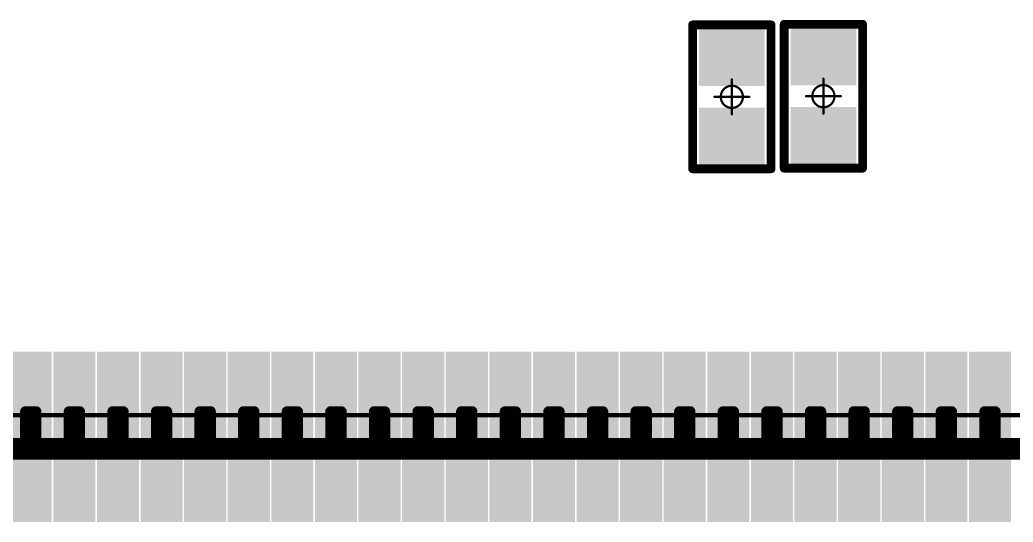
# Model space of a CAD drawing. Header units: millimetres. Extents: x 19.13 to 23.12, y 5.07 to 8.34.
# Drawn here: x 20.6836 to 21.1321, y 6.6005 to 6.8271 of the extents above; entities that cross this region are included whole.
import ezdxf

# ---------------------------------------------------------------- set-up
doc = ezdxf.new("R2010")
doc.units = ezdxf.units.MM
doc.header["$MEASUREMENT"] = 0
for name, color, linetype in [('Mechanical10', 56, 'Continuous'), ('Mechanical15', 56, 'Continuous'), ('TopLayer', 1, 'Continuous'), ('TopOverlay', 2, 'Continuous'), ('TopPaste', 8, 'Continuous'), ('TopSolder', 216, 'Continuous')]:
    doc.layers.add(name, color=color, linetype=linetype)

# ---------------------------------------------------------------- blocks, each defined once
blk = doc.blocks.new('CON_MINIPEX_075_SMT_RA_M2_KEYM_B_B_104')
at = {"layer": 'Mechanical15', "const_width": 0.00197}
blk.add_lwpolyline([(0.43504, 1.40551), (0.43504, -1.62205)], dxfattribs=at)
blk = doc.blocks.new('R0402_456')
at = {"layer": 'Mechanical15'}
for points, const_width in [([(0.005, 0, 1), (-0.005, 0, 1)], 0.001), ([(-0.00025, 0.00787, 1), (0.00025, 0.00787, 1)], 0.0005), ([(-0.00812, 0, 1), (-0.00762, 0, 1)], 0.0005), ([(-0.00525, 0, 1), (-0.00475, 0, 1)], 0.0005), ([(0.00475, 0, 1), (0.00525, 0, 1)], 0.0005), ([(0.00762, 0, 1), (0.00812, 0, 1)], 0.0005), ([(-0.00025, -0.00787, 1), (0.00025, -0.00787, 1)], 0.0005)]:
    blk.add_lwpolyline(points, format="xyb", close=True, dxfattribs=dict(at, const_width=const_width))
at = {"layer": 'Mechanical15', "const_width": 0.001}
for points in [[(0, 0.00787), (0, -0.00787)], [(-0.00787, 0), (0.00787, 0)]]:
    blk.add_lwpolyline(points, dxfattribs=at)
at = {"layer": 'TopLayer'}
for points in [[(-0.02657, -0.01082), (-0.00886, -0.01082), (-0.02657, 0.01083), (-0.00886, 0.01083)], [(0.00886, -0.01083), (0.02657, -0.01083), (0.00886, 0.01083), (0.02657, 0.01083)]]:
    blk.add_solid(points, dxfattribs=at)
at = {"layer": 'TopOverlay', "const_width": 0.00394}
for points in [[(-0.03248, 0.01772), (0.03248, 0.01772)], [(-0.03248, 0.01772), (-0.03248, -0.01772)], [(0.03248, 0.01772), (0.03248, -0.01772)], [(-0.03248, -0.01772), (0.03248, -0.01772)]]:
    blk.add_lwpolyline(points, dxfattribs=at)
at = {"layer": 'TopOverlay', "const_width": 0.00197}
for points in [[(-0.03346, 0.01772, 1), (-0.0315, 0.01772, 1)], [(-0.03346, 0.01772, 1), (-0.0315, 0.01772, 1)], [(0.0315, 0.01772, 1), (0.03346, 0.01772, 1)], [(0.0315, 0.01772, 1), (0.03346, 0.01772, 1)], [(-0.03346, -0.01772, 1), (-0.0315, -0.01772, 1)], [(-0.03346, -0.01772, 1), (-0.0315, -0.01772, 1)], [(0.0315, -0.01772, 1), (0.03346, -0.01772, 1)], [(0.0315, -0.01772, 1), (0.03346, -0.01772, 1)]]:
    blk.add_lwpolyline(points, format="xyb", close=True, dxfattribs=at)
at = {"layer": 'TopPaste'}
for points in [[(-0.02657, -0.01082), (-0.00886, -0.01082), (-0.02657, 0.01083), (-0.00886, 0.01083)], [(0.00886, -0.01083), (0.02657, -0.01083), (0.00886, 0.01083), (0.02657, 0.01083)]]:
    blk.add_solid(points, dxfattribs=at)
at = {"layer": 'TopSolder'}
for points in [[(-0.03057, -0.01482), (-0.00486, -0.01482), (-0.03057, 0.01483), (-0.00486, 0.01483)], [(0.00486, -0.01483), (0.03057, -0.01483), (0.00486, 0.01483), (0.03057, 0.01483)]]:
    blk.add_solid(points, dxfattribs=at)
blk = doc.blocks.new('R0402_457')
at = {"layer": 'Mechanical15'}
for points, const_width in [([(0.005, 0, 1), (-0.005, 0, 1)], 0.001), ([(-0.00025, 0.00787, 1), (0.00025, 0.00787, 1)], 0.0005), ([(-0.00812, 0, 1), (-0.00762, 0, 1)], 0.0005), ([(-0.00525, 0, 1), (-0.00475, 0, 1)], 0.0005), ([(0.00475, 0, 1), (0.00525, 0, 1)], 0.0005), ([(0.00762, 0, 1), (0.00812, 0, 1)], 0.0005), ([(-0.00025, -0.00787, 1), (0.00025, -0.00787, 1)], 0.0005)]:
    blk.add_lwpolyline(points, format="xyb", close=True, dxfattribs=dict(at, const_width=const_width))
at = {"layer": 'Mechanical15', "const_width": 0.001}
for points in [[(0, 0.00787), (0, -0.00787)], [(-0.00787, 0), (0.00787, 0)]]:
    blk.add_lwpolyline(points, dxfattribs=at)
at = {"layer": 'TopLayer'}
for points in [[(-0.02657, -0.01082), (-0.00886, -0.01082), (-0.02657, 0.01083), (-0.00886, 0.01083)], [(0.00886, -0.01083), (0.02657, -0.01083), (0.00886, 0.01083), (0.02657, 0.01083)]]:
    blk.add_solid(points, dxfattribs=at)
at = {"layer": 'TopOverlay', "const_width": 0.00394}
for points in [[(-0.03248, 0.01772), (0.03248, 0.01772)], [(-0.03248, 0.01772), (-0.03248, -0.01772)], [(0.03248, 0.01772), (0.03248, -0.01772)], [(-0.03248, -0.01772), (0.03248, -0.01772)]]:
    blk.add_lwpolyline(points, dxfattribs=at)
at = {"layer": 'TopOverlay', "const_width": 0.00197}
for points in [[(-0.03346, 0.01772, 1), (-0.0315, 0.01772, 1)], [(-0.03346, 0.01772, 1), (-0.0315, 0.01772, 1)], [(0.0315, 0.01772, 1), (0.03346, 0.01772, 1)], [(0.0315, 0.01772, 1), (0.03346, 0.01772, 1)], [(-0.03346, -0.01772, 1), (-0.0315, -0.01772, 1)], [(-0.03346, -0.01772, 1), (-0.0315, -0.01772, 1)], [(0.0315, -0.01772, 1), (0.03346, -0.01772, 1)], [(0.0315, -0.01772, 1), (0.03346, -0.01772, 1)]]:
    blk.add_lwpolyline(points, format="xyb", close=True, dxfattribs=at)
at = {"layer": 'TopPaste'}
for points in [[(-0.02657, -0.01082), (-0.00886, -0.01082), (-0.02657, 0.01083), (-0.00886, 0.01083)], [(0.00886, -0.01083), (0.02657, -0.01083), (0.00886, 0.01083), (0.02657, 0.01083)]]:
    blk.add_solid(points, dxfattribs=at)
at = {"layer": 'TopSolder'}
for points in [[(-0.03057, -0.01482), (-0.00486, -0.01482), (-0.03057, 0.01483), (-0.00486, 0.01483)], [(0.00486, -0.01483), (0.03057, -0.01483), (0.00486, 0.01483), (0.03057, 0.01483)]]:
    blk.add_solid(points, dxfattribs=at)
blk = doc.blocks.new('CON_SODIMM_260_SMT_RA_F_P005_484')
at = {"layer": 'Mechanical10', "const_width": 0.00491}
for points in [[(1.32874, 0.00197), (-1.32874, 0.00197)], [(-0.09587, 0.00197), (-0.09587, -0.01732)], [(-0.09114, 0.00197), (-0.09114, -0.01732)], [(-0.07618, 0.00197), (-0.07618, -0.01732)], [(-0.07146, 0.00197), (-0.07146, -0.01732)], [(-0.0565, 0.00197), (-0.0565, -0.01732)], [(-0.05177, 0.00197), (-0.05177, -0.01732)], [(-0.03681, 0.00197), (-0.03681, -0.01732)], [(-0.03209, 0.00197), (-0.03209, -0.01732)], [(-0.01713, 0.00197), (-0.01713, -0.01732)], [(-0.0124, 0.00197), (-0.0124, -0.01732)], [(0.00256, 0.00197), (0.00256, -0.01732)], [(0.00728, 0.00197), (0.00728, -0.01732)], [(0.02224, 0.00197), (0.02224, -0.01732)], [(0.02697, 0.00197), (0.02697, -0.01732)], [(0.04193, 0.00197), (0.04193, -0.01732)], [(0.04665, 0.00197), (0.04665, -0.01732)], [(0.06161, 0.00197), (0.06161, -0.01732)], [(0.06634, 0.00197), (0.06634, -0.01732)], [(0.0813, 0.00197), (0.0813, -0.01732)], [(0.08602, 0.00197), (0.08602, -0.01732)], [(0.10098, 0.00197), (0.10098, -0.01732)], [(0.10571, 0.00197), (0.10571, -0.01732)], [(0.12067, 0.00197), (0.12067, -0.01732)], [(0.12539, 0.00197), (0.12539, -0.01732)], [(0.14035, 0.00197), (0.14035, -0.01732)], [(0.14508, 0.00197), (0.14508, -0.01732)], [(0.16004, 0.00197), (0.16004, -0.01732)], [(0.16476, 0.00197), (0.16476, -0.01732)], [(0.17972, 0.00197), (0.17972, -0.01732)], [(0.18445, 0.00197), (0.18445, -0.01732)], [(0.19941, 0.00197), (0.19941, -0.01732)], [(0.20413, 0.00197), (0.20413, -0.01732)], [(0.21909, 0.00197), (0.21909, -0.01732)], [(0.22382, 0.00197), (0.22382, -0.01732)], [(0.23878, 0.00197), (0.23878, -0.01732)], [(0.2435, 0.00197), (0.2435, -0.01732)], [(0.25846, 0.00197), (0.25846, -0.01732)], [(0.26319, 0.00197), (0.26319, -0.01732)], [(0.27815, 0.00197), (0.27815, -0.01732)], [(0.28287, 0.00197), (0.28287, -0.01732)], [(0.29783, 0.00197), (0.29783, -0.01732)], [(0.30256, 0.00197), (0.30256, -0.01732)], [(0.31752, 0.00197), (0.31752, -0.01732)], [(0.32224, 0.00197), (0.32224, -0.01732)], [(0.3372, 0.00197), (0.3372, -0.01732)], [(0.34193, 0.00197), (0.34193, -0.01732)], [(1.32472, -0.00295), (-1.32472, -0.00295)], [(-0.09114, -0.01732), (-0.09587, -0.01732)], [(-0.07146, -0.01732), (-0.07618, -0.01732)], [(-0.05177, -0.01732), (-0.0565, -0.01732)], [(-0.03209, -0.01732), (-0.03681, -0.01732)], [(-0.0124, -0.01732), (-0.01713, -0.01732)], [(0.00728, -0.01732), (0.00256, -0.01732)], [(0.02697, -0.01732), (0.02224, -0.01732)], [(0.04665, -0.01732), (0.04193, -0.01732)], [(0.06634, -0.01732), (0.06161, -0.01732)], [(0.08602, -0.01732), (0.0813, -0.01732)], [(0.10571, -0.01732), (0.10098, -0.01732)], [(0.12539, -0.01732), (0.12067, -0.01732)], [(0.14508, -0.01732), (0.14035, -0.01732)], [(0.16476, -0.01732), (0.16004, -0.01732)], [(0.18445, -0.01732), (0.17972, -0.01732)], [(0.20413, -0.01732), (0.19941, -0.01732)], [(0.22382, -0.01732), (0.21909, -0.01732)], [(0.2435, -0.01732), (0.23878, -0.01732)], [(0.26319, -0.01732), (0.25846, -0.01732)], [(0.28287, -0.01732), (0.27815, -0.01732)], [(0.30256, -0.01732), (0.29783, -0.01732)], [(0.32224, -0.01732), (0.31752, -0.01732)], [(0.34193, -0.01732), (0.3372, -0.01732)]]:
    blk.add_lwpolyline(points, dxfattribs=at)
at = {"layer": 'Mechanical10', "const_width": 0.00246}
for points in [[(-0.09709, 0.00197, 1), (-0.09464, 0.00197, 1)], [(-0.09237, 0.00197, 1), (-0.08991, 0.00197, 1)], [(-0.07741, 0.00197, 1), (-0.07495, 0.00197, 1)], [(-0.07268, 0.00197, 1), (-0.07023, 0.00197, 1)], [(-0.05772, 0.00197, 1), (-0.05527, 0.00197, 1)], [(-0.053, 0.00197, 1), (-0.05054, 0.00197, 1)], [(-0.03804, 0.00197, 1), (-0.03558, 0.00197, 1)], [(-0.03331, 0.00197, 1), (-0.03086, 0.00197, 1)], [(-0.01835, 0.00197, 1), (-0.0159, 0.00197, 1)], [(-0.01363, 0.00197, 1), (-0.01117, 0.00197, 1)], [(0.00133, 0.00197, 1), (0.00379, 0.00197, 1)], [(0.00606, 0.00197, 1), (0.00851, 0.00197, 1)], [(0.02102, 0.00197, 1), (0.02347, 0.00197, 1)], [(0.02574, 0.00197, 1), (0.0282, 0.00197, 1)], [(0.0407, 0.00197, 1), (0.04316, 0.00197, 1)], [(0.04543, 0.00197, 1), (0.04788, 0.00197, 1)], [(0.06039, 0.00197, 1), (0.06284, 0.00197, 1)], [(0.06511, 0.00197, 1), (0.06757, 0.00197, 1)], [(0.08007, 0.00197, 1), (0.08253, 0.00197, 1)], [(0.0848, 0.00197, 1), (0.08725, 0.00197, 1)], [(0.09976, 0.00197, 1), (0.10221, 0.00197, 1)], [(0.10448, 0.00197, 1), (0.10694, 0.00197, 1)], [(0.11944, 0.00197, 1), (0.1219, 0.00197, 1)], [(0.12417, 0.00197, 1), (0.12662, 0.00197, 1)], [(0.13913, 0.00197, 1), (0.14158, 0.00197, 1)], [(0.14385, 0.00197, 1), (0.14631, 0.00197, 1)], [(0.15881, 0.00197, 1), (0.16127, 0.00197, 1)], [(0.16354, 0.00197, 1), (0.16599, 0.00197, 1)], [(0.1785, 0.00197, 1), (0.18095, 0.00197, 1)], [(0.18322, 0.00197, 1), (0.18568, 0.00197, 1)], [(0.19818, 0.00197, 1), (0.20064, 0.00197, 1)], [(0.20291, 0.00197, 1), (0.20536, 0.00197, 1)], [(0.21787, 0.00197, 1), (0.22032, 0.00197, 1)], [(0.22259, 0.00197, 1), (0.22505, 0.00197, 1)], [(0.23755, 0.00197, 1), (0.24001, 0.00197, 1)], [(0.24228, 0.00197, 1), (0.24473, 0.00197, 1)], [(0.25724, 0.00197, 1), (0.25969, 0.00197, 1)], [(0.26196, 0.00197, 1), (0.26442, 0.00197, 1)], [(0.27692, 0.00197, 1), (0.27938, 0.00197, 1)], [(0.28165, 0.00197, 1), (0.2841, 0.00197, 1)], [(0.29661, 0.00197, 1), (0.29906, 0.00197, 1)], [(0.30133, 0.00197, 1), (0.30379, 0.00197, 1)], [(0.31629, 0.00197, 1), (0.31875, 0.00197, 1)], [(0.32102, 0.00197, 1), (0.32347, 0.00197, 1)], [(0.33598, 0.00197, 1), (0.33843, 0.00197, 1)], [(0.3407, 0.00197, 1), (0.34316, 0.00197, 1)], [(-0.09709, -0.01732, 1), (-0.09464, -0.01732, 1)], [(-0.09709, -0.01732, 1), (-0.09464, -0.01732, 1)], [(-0.09237, -0.01732, 1), (-0.08991, -0.01732, 1)], [(-0.09237, -0.01732, 1), (-0.08991, -0.01732, 1)], [(-0.07741, -0.01732, 1), (-0.07495, -0.01732, 1)], [(-0.07741, -0.01732, 1), (-0.07495, -0.01732, 1)], [(-0.07268, -0.01732, 1), (-0.07023, -0.01732, 1)], [(-0.07268, -0.01732, 1), (-0.07023, -0.01732, 1)], [(-0.05772, -0.01732, 1), (-0.05527, -0.01732, 1)], [(-0.05772, -0.01732, 1), (-0.05527, -0.01732, 1)], [(-0.053, -0.01732, 1), (-0.05054, -0.01732, 1)], [(-0.053, -0.01732, 1), (-0.05054, -0.01732, 1)], [(-0.03804, -0.01732, 1), (-0.03558, -0.01732, 1)], [(-0.03804, -0.01732, 1), (-0.03558, -0.01732, 1)], [(-0.03331, -0.01732, 1), (-0.03086, -0.01732, 1)], [(-0.03331, -0.01732, 1), (-0.03086, -0.01732, 1)], [(-0.01835, -0.01732, 1), (-0.0159, -0.01732, 1)], [(-0.01835, -0.01732, 1), (-0.0159, -0.01732, 1)], [(-0.01363, -0.01732, 1), (-0.01117, -0.01732, 1)], [(-0.01363, -0.01732, 1), (-0.01117, -0.01732, 1)], [(0.00133, -0.01732, 1), (0.00379, -0.01732, 1)], [(0.00133, -0.01732, 1), (0.00379, -0.01732, 1)], [(0.00606, -0.01732, 1), (0.00851, -0.01732, 1)], [(0.00606, -0.01732, 1), (0.00851, -0.01732, 1)], [(0.02102, -0.01732, 1), (0.02347, -0.01732, 1)], [(0.02102, -0.01732, 1), (0.02347, -0.01732, 1)], [(0.02574, -0.01732, 1), (0.0282, -0.01732, 1)], [(0.02574, -0.01732, 1), (0.0282, -0.01732, 1)], [(0.0407, -0.01732, 1), (0.04316, -0.01732, 1)], [(0.0407, -0.01732, 1), (0.04316, -0.01732, 1)], [(0.04543, -0.01732, 1), (0.04788, -0.01732, 1)], [(0.04543, -0.01732, 1), (0.04788, -0.01732, 1)], [(0.06039, -0.01732, 1), (0.06284, -0.01732, 1)], [(0.06039, -0.01732, 1), (0.06284, -0.01732, 1)], [(0.06511, -0.01732, 1), (0.06757, -0.01732, 1)], [(0.06511, -0.01732, 1), (0.06757, -0.01732, 1)], [(0.08007, -0.01732, 1), (0.08253, -0.01732, 1)], [(0.08007, -0.01732, 1), (0.08253, -0.01732, 1)], [(0.0848, -0.01732, 1), (0.08725, -0.01732, 1)], [(0.0848, -0.01732, 1), (0.08725, -0.01732, 1)], [(0.09976, -0.01732, 1), (0.10221, -0.01732, 1)], [(0.09976, -0.01732, 1), (0.10221, -0.01732, 1)], [(0.10448, -0.01732, 1), (0.10694, -0.01732, 1)], [(0.10448, -0.01732, 1), (0.10694, -0.01732, 1)], [(0.11944, -0.01732, 1), (0.1219, -0.01732, 1)], [(0.11944, -0.01732, 1), (0.1219, -0.01732, 1)], [(0.12417, -0.01732, 1), (0.12662, -0.01732, 1)], [(0.12417, -0.01732, 1), (0.12662, -0.01732, 1)], [(0.13913, -0.01732, 1), (0.14158, -0.01732, 1)], [(0.13913, -0.01732, 1), (0.14158, -0.01732, 1)], [(0.14385, -0.01732, 1), (0.14631, -0.01732, 1)], [(0.14385, -0.01732, 1), (0.14631, -0.01732, 1)], [(0.15881, -0.01732, 1), (0.16127, -0.01732, 1)], [(0.15881, -0.01732, 1), (0.16127, -0.01732, 1)], [(0.16354, -0.01732, 1), (0.16599, -0.01732, 1)], [(0.16354, -0.01732, 1), (0.16599, -0.01732, 1)], [(0.1785, -0.01732, 1), (0.18095, -0.01732, 1)], [(0.1785, -0.01732, 1), (0.18095, -0.01732, 1)], [(0.18322, -0.01732, 1), (0.18568, -0.01732, 1)], [(0.18322, -0.01732, 1), (0.18568, -0.01732, 1)], [(0.19818, -0.01732, 1), (0.20064, -0.01732, 1)], [(0.19818, -0.01732, 1), (0.20064, -0.01732, 1)], [(0.20291, -0.01732, 1), (0.20536, -0.01732, 1)], [(0.20291, -0.01732, 1), (0.20536, -0.01732, 1)], [(0.21787, -0.01732, 1), (0.22032, -0.01732, 1)], [(0.21787, -0.01732, 1), (0.22032, -0.01732, 1)], [(0.22259, -0.01732, 1), (0.22505, -0.01732, 1)], [(0.22259, -0.01732, 1), (0.22505, -0.01732, 1)], [(0.23755, -0.01732, 1), (0.24001, -0.01732, 1)], [(0.23755, -0.01732, 1), (0.24001, -0.01732, 1)], [(0.24228, -0.01732, 1), (0.24473, -0.01732, 1)], [(0.24228, -0.01732, 1), (0.24473, -0.01732, 1)], [(0.25724, -0.01732, 1), (0.25969, -0.01732, 1)], [(0.25724, -0.01732, 1), (0.25969, -0.01732, 1)], [(0.26196, -0.01732, 1), (0.26442, -0.01732, 1)], [(0.26196, -0.01732, 1), (0.26442, -0.01732, 1)], [(0.27692, -0.01732, 1), (0.27938, -0.01732, 1)], [(0.27692, -0.01732, 1), (0.27938, -0.01732, 1)], [(0.28165, -0.01732, 1), (0.2841, -0.01732, 1)], [(0.28165, -0.01732, 1), (0.2841, -0.01732, 1)], [(0.29661, -0.01732, 1), (0.29906, -0.01732, 1)], [(0.29661, -0.01732, 1), (0.29906, -0.01732, 1)], [(0.30133, -0.01732, 1), (0.30379, -0.01732, 1)], [(0.30133, -0.01732, 1), (0.30379, -0.01732, 1)], [(0.31629, -0.01732, 1), (0.31875, -0.01732, 1)], [(0.31629, -0.01732, 1), (0.31875, -0.01732, 1)], [(0.32102, -0.01732, 1), (0.32347, -0.01732, 1)], [(0.32102, -0.01732, 1), (0.32347, -0.01732, 1)], [(0.33598, -0.01732, 1), (0.33843, -0.01732, 1)], [(0.33598, -0.01732, 1), (0.33843, -0.01732, 1)], [(0.3407, -0.01732, 1), (0.34316, -0.01732, 1)], [(0.3407, -0.01732, 1), (0.34316, -0.01732, 1)]]:
    blk.add_lwpolyline(points, format="xyb", close=True, dxfattribs=at)
at = {"layer": 'TopLayer'}
for points in [[(-0.08799, 0.02854), (-0.09902, 0.02854), (-0.08799, -0.04035), (-0.09902, -0.04035)], [(-0.06831, 0.02854), (-0.07933, 0.02854), (-0.06831, -0.04035), (-0.07933, -0.04035)], [(-0.04862, 0.02854), (-0.05965, 0.02854), (-0.04862, -0.04035), (-0.05965, -0.04035)], [(-0.02894, 0.02854), (-0.03996, 0.02854), (-0.02894, -0.04035), (-0.03996, -0.04035)], [(-0.00925, 0.02854), (-0.02028, 0.02854), (-0.00925, -0.04035), (-0.02028, -0.04035)], [(0.01043, 0.02854), (-0.00059, 0.02854), (0.01043, -0.04035), (-0.00059, -0.04035)], [(0.03012, 0.02854), (0.01909, 0.02854), (0.03012, -0.04035), (0.01909, -0.04035)], [(0.0498, 0.02854), (0.03878, 0.02854), (0.0498, -0.04035), (0.03878, -0.04035)], [(0.06949, 0.02854), (0.05846, 0.02854), (0.06949, -0.04035), (0.05846, -0.04035)], [(0.08917, 0.02854), (0.07815, 0.02854), (0.08917, -0.04035), (0.07815, -0.04035)], [(0.10886, 0.02854), (0.09783, 0.02854), (0.10886, -0.04035), (0.09783, -0.04035)], [(0.12854, 0.02854), (0.11752, 0.02854), (0.12854, -0.04035), (0.11752, -0.04035)], [(0.14823, 0.02854), (0.1372, 0.02854), (0.14823, -0.04035), (0.1372, -0.04035)], [(0.16791, 0.02854), (0.15689, 0.02854), (0.16791, -0.04035), (0.15689, -0.04035)], [(0.1876, 0.02854), (0.17657, 0.02854), (0.1876, -0.04035), (0.17657, -0.04035)], [(0.20728, 0.02854), (0.19626, 0.02854), (0.20728, -0.04035), (0.19626, -0.04035)], [(0.22697, 0.02854), (0.21594, 0.02854), (0.22697, -0.04035), (0.21594, -0.04035)], [(0.24665, 0.02854), (0.23563, 0.02854), (0.24665, -0.04035), (0.23563, -0.04035)], [(0.26634, 0.02854), (0.25532, 0.02854), (0.26634, -0.04035), (0.25532, -0.04035)], [(0.28602, 0.02854), (0.275, 0.02854), (0.28602, -0.04035), (0.275, -0.04035)], [(0.30571, 0.02854), (0.29469, 0.02854), (0.30571, -0.04035), (0.29469, -0.04035)], [(0.32539, 0.02854), (0.31437, 0.02854), (0.32539, -0.04035), (0.31437, -0.04035)], [(0.34508, 0.02854), (0.33406, 0.02854), (0.34508, -0.04035), (0.33406, -0.04035)]]:
    blk.add_solid(points, dxfattribs=at)
at = {"layer": 'TopPaste'}
for points in [[(-0.08799, 0.02854), (-0.09902, 0.02854), (-0.08799, -0.04035), (-0.09902, -0.04035)], [(-0.06831, 0.02854), (-0.07933, 0.02854), (-0.06831, -0.04035), (-0.07933, -0.04035)], [(-0.04862, 0.02854), (-0.05965, 0.02854), (-0.04862, -0.04035), (-0.05965, -0.04035)], [(-0.02894, 0.02854), (-0.03996, 0.02854), (-0.02894, -0.04035), (-0.03996, -0.04035)], [(-0.00925, 0.02854), (-0.02028, 0.02854), (-0.00925, -0.04035), (-0.02028, -0.04035)], [(0.01043, 0.02854), (-0.00059, 0.02854), (0.01043, -0.04035), (-0.00059, -0.04035)], [(0.03012, 0.02854), (0.01909, 0.02854), (0.03012, -0.04035), (0.01909, -0.04035)], [(0.0498, 0.02854), (0.03878, 0.02854), (0.0498, -0.04035), (0.03878, -0.04035)], [(0.06949, 0.02854), (0.05846, 0.02854), (0.06949, -0.04035), (0.05846, -0.04035)], [(0.08917, 0.02854), (0.07815, 0.02854), (0.08917, -0.04035), (0.07815, -0.04035)], [(0.10886, 0.02854), (0.09783, 0.02854), (0.10886, -0.04035), (0.09783, -0.04035)], [(0.12854, 0.02854), (0.11752, 0.02854), (0.12854, -0.04035), (0.11752, -0.04035)], [(0.14823, 0.02854), (0.1372, 0.02854), (0.14823, -0.04035), (0.1372, -0.04035)], [(0.16791, 0.02854), (0.15689, 0.02854), (0.16791, -0.04035), (0.15689, -0.04035)], [(0.1876, 0.02854), (0.17657, 0.02854), (0.1876, -0.04035), (0.17657, -0.04035)], [(0.20728, 0.02854), (0.19626, 0.02854), (0.20728, -0.04035), (0.19626, -0.04035)], [(0.22697, 0.02854), (0.21594, 0.02854), (0.22697, -0.04035), (0.21594, -0.04035)], [(0.24665, 0.02854), (0.23563, 0.02854), (0.24665, -0.04035), (0.23563, -0.04035)], [(0.26634, 0.02854), (0.25532, 0.02854), (0.26634, -0.04035), (0.25532, -0.04035)], [(0.28602, 0.02854), (0.275, 0.02854), (0.28602, -0.04035), (0.275, -0.04035)], [(0.30571, 0.02854), (0.29469, 0.02854), (0.30571, -0.04035), (0.29469, -0.04035)], [(0.32539, 0.02854), (0.31437, 0.02854), (0.32539, -0.04035), (0.31437, -0.04035)], [(0.34508, 0.02854), (0.33406, 0.02854), (0.34508, -0.04035), (0.33406, -0.04035)]]:
    blk.add_solid(points, dxfattribs=at)
at = {"layer": 'TopSolder'}
for points in [[(-0.08399, 0.03254), (-0.10302, 0.03254), (-0.08399, -0.04435), (-0.10302, -0.04435)], [(-0.06431, 0.03254), (-0.08333, 0.03254), (-0.06431, -0.04435), (-0.08333, -0.04435)], [(-0.04462, 0.03254), (-0.06365, 0.03254), (-0.04462, -0.04435), (-0.06365, -0.04435)], [(-0.02494, 0.03254), (-0.04396, 0.03254), (-0.02494, -0.04435), (-0.04396, -0.04435)], [(-0.00525, 0.03254), (-0.02428, 0.03254), (-0.00525, -0.04435), (-0.02428, -0.04435)], [(0.01443, 0.03254), (-0.00459, 0.03254), (0.01443, -0.04435), (-0.00459, -0.04435)], [(0.03412, 0.03254), (0.01509, 0.03254), (0.03412, -0.04435), (0.01509, -0.04435)], [(0.0538, 0.03254), (0.03478, 0.03254), (0.0538, -0.04435), (0.03478, -0.04435)], [(0.07349, 0.03254), (0.05446, 0.03254), (0.07349, -0.04435), (0.05446, -0.04435)], [(0.09317, 0.03254), (0.07415, 0.03254), (0.09317, -0.04435), (0.07415, -0.04435)], [(0.11286, 0.03254), (0.09383, 0.03254), (0.11286, -0.04435), (0.09383, -0.04435)], [(0.13254, 0.03254), (0.11352, 0.03254), (0.13254, -0.04435), (0.11352, -0.04435)], [(0.15223, 0.03254), (0.1332, 0.03254), (0.15223, -0.04435), (0.1332, -0.04435)], [(0.17191, 0.03254), (0.15289, 0.03254), (0.17191, -0.04435), (0.15289, -0.04435)], [(0.1916, 0.03254), (0.17257, 0.03254), (0.1916, -0.04435), (0.17257, -0.04435)], [(0.21128, 0.03254), (0.19226, 0.03254), (0.21128, -0.04435), (0.19226, -0.04435)], [(0.23097, 0.03254), (0.21194, 0.03254), (0.23097, -0.04435), (0.21194, -0.04435)], [(0.25065, 0.03254), (0.23163, 0.03254), (0.25065, -0.04435), (0.23163, -0.04435)], [(0.27034, 0.03254), (0.25132, 0.03254), (0.27034, -0.04435), (0.25132, -0.04435)], [(0.29002, 0.03254), (0.271, 0.03254), (0.29002, -0.04435), (0.271, -0.04435)], [(0.30971, 0.03254), (0.29069, 0.03254), (0.30971, -0.04435), (0.29069, -0.04435)], [(0.32939, 0.03254), (0.31037, 0.03254), (0.32939, -0.04435), (0.31037, -0.04435)], [(0.34908, 0.03254), (0.33006, 0.03254), (0.34908, -0.04435), (0.33006, -0.04435)]]:
    blk.add_solid(points, dxfattribs=at)

msp = doc.modelspace()

# ---------------------------------------------------------------- block references
for name, p, rotation in [('CON_SODIMM_260_SMT_RA_F_P005_484', (21.0281, 6.63303), 180), ('CON_MINIPEX_075_SMT_RA_M2_KEYM_B_B_104', (20.91058, 7.08374), 270), ('R0402_456', (21.00507, 6.7924), 270), ('R0402_457', (21.04641, 6.79268), 270)]:
    msp.add_blockref(name, p, dxfattribs=dict(rotation=rotation))

doc.saveas('drawing.dxf')
